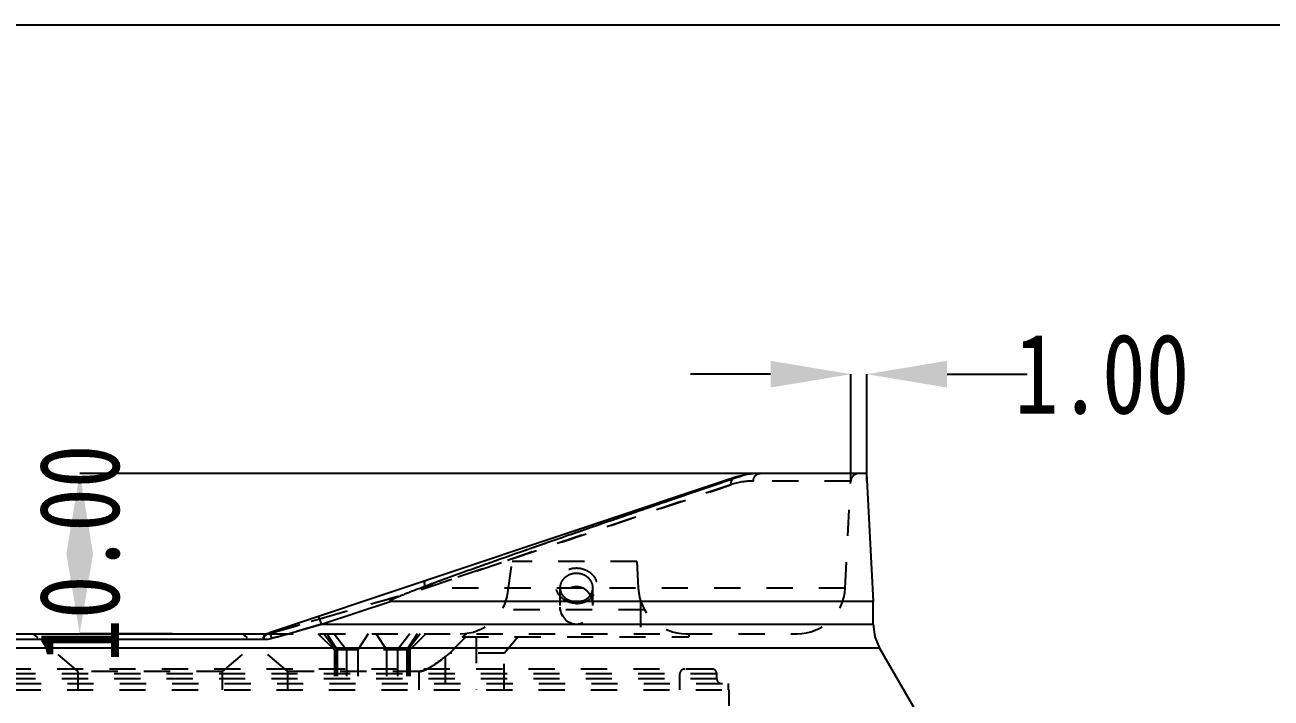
# Model space of a CAD drawing. Header units: millimetres. Extents: x 97 to 1722, y -6063 to 1553.
# Drawn here: x 1004.3 to 1082, y 219.3 to 261.3 of the extents above; entities that cross this region are included whole.
import ezdxf

# ---------------------------------------------------------------- set-up
doc = ezdxf.new("R2010")
doc.units = ezdxf.units.MM
doc.header["$LTSCALE"] = 16.335
doc.header["$PDMODE"] = 3
doc.header["$PDSIZE"] = 0.3125
doc.linetypes.add('HIDDEN', pattern=[0.2, 0.1, -0.1])
doc.layers.get('0').update_dxf_attribs({"linetype": 'CONTINUOUS'})
doc.layers.get('Defpoints').update_dxf_attribs({"linetype": 'CONTINUOUS'})
doc.layers.add('DEFAULT_2', color=8, linetype='HIDDEN')
doc.styles.get("Standard").update_dxf_attribs({"font": 'txt', "width": 0.8})
doc.dimstyles.get("Standard").update_dxf_attribs({"dimtxt": 0.15625, "dimasz": 0.1875, "dimexe": 0.125, "dimexo": 0.0625, "dimtad": 0, "dimtih": 1, "dimtoh": 1, "dimdsep": 46, "dimtxsty": 'Standard', "dimcen": 0.09, "dimadec": 0, "dimazin": 0, "dimtp": 0.01, "dimtm": 0.01, "dimtfac": 1, "dimtofl": 0, "dimtmove": 0, "dimatfit": 3, "dimfxl": 0, "dimtolj": 1, "dimarcsym": 0})

# ---------------------------------------------------------------- blocks, each defined once
blk = doc.blocks.new('*D20')
at = {"color": 4, "lineweight": -2}
for p, q in [((1056.556, 233.306), (1007.686, 233.306)), ((1013.453, 223.306), (1007.686, 223.306))]:
    blk.add_line(p, q, dxfattribs=at)
at = {"color": 4}
for points in [[(1006.853, 228.306), (1008.519, 228.306), (1007.686, 233.306)], [(1006.853, 228.306), (1008.519, 228.306), (1007.686, 223.306)]]:
    blk.add_solid(points, dxfattribs=at)
at = {"layer": 'Defpoints', "color": 0}
for p in [(1056.556, 233.306), (1007.686, 223.306), (1013.453, 223.306)]:
    blk.add_point(p, dxfattribs=at)
at = {"color": 6, "insert": (1007.686, 228.306), "char_height": 5, "attachment_point": 5, "rotation": 90}
blk.add_mtext('\\A1;10.00', dxfattribs=at)
blk = doc.blocks.new('*D21')
at = {"color": 4, "lineweight": -2}
for p, q in [((1050.763, 239.496), (1045.763, 239.496)), ((1055.763, 232.832), (1055.763, 239.496)), ((1056.766, 232.811), (1056.766, 239.496)), ((1061.766, 239.496), (1066.766, 239.496))]:
    blk.add_line(p, q, dxfattribs=at)
at = {"color": 4}
for points in [[(1050.763, 240.33), (1050.763, 238.663), (1055.763, 239.496)], [(1061.766, 240.33), (1061.766, 238.663), (1056.766, 239.496)]]:
    blk.add_solid(points, dxfattribs=at)
at = {"layer": 'Defpoints', "color": 0}
for p in [(1056.766, 239.496), (1055.763, 232.832), (1056.766, 232.811)]:
    blk.add_point(p, dxfattribs=at)
at = {"color": 6, "insert": (1071.432, 239.496), "char_height": 5, "attachment_point": 5}
blk.add_mtext('\\A1;1.00', dxfattribs=at)

msp = doc.modelspace()

# ---------------------------------------------------------------- linework, layer by layer
at = {"color": 7, "linetype": 'Continuous'}
for p, q in [((1049.171, 233.218), (1048.554, 233.008)), ((1056.74, 233.306), (1050.106, 233.306)), ((1056.74, 233.306), (1057.158, 225.314)), ((1048.521, 233.048), (1019.513, 223.357)), ((1022.765, 223.902), (1027.05, 225.314)), ((1057.158, 225.314), (1027.05, 225.314)), ((1057.158, 223.902), (1057.158, 225.314)), ((1020.017, 223.125), (1022.765, 223.902)), ((1022.765, 223.902), (1057.158, 223.902)), ((1057.158, 223.902), (1057.261, 223.125)), ((981.882, 223.306), (1019.36, 223.306)), ((1019.675, 223.029), (1020.017, 223.125)), ((1057.261, 223.125), (1057.56, 222.402)), ((1057.56, 222.402), (981.156, 222.402)), ((981.408, 222.962), (1019.194, 222.962)), ((1057.56, 222.402), (1064.358, 210.627))]:
    msp.add_line(p, q, dxfattribs=at)
msp.add_lwpolyline([(897.688, 261.281), (1248.775, 261.281), (1248.775, -28.006), (897.688, -28.006)], close=True)
for centre, radius, start, end in [((1050.106, 228.306), 5, 90, 108.47277), ((1068.584, 121.13), 112.259, 110.35925, 110.67613), ((1019.196, 224.306), 1, 270, 288.47273), ((1019.197, 224.724), 1.762, 275.25237, 285.74081), ((1019.194, 224.754), 1.792, 269.99854, 275.27135)]:
    msp.add_arc(centre, radius, start, end, dxfattribs=at)
for points, knots in [([(1048.554, 233.008), (1047.22, 232.554), (1044.354, 231.576), (1039.804, 230.013), (1035.703, 228.589), (1032.226, 227.359), (1030.433, 226.713), (1029.528, 226.377)], [0, 0, 0, 0, 0.209941, 0.450814, 0.716302, 0.856275, 1, 1, 1, 1]), ([(1028.947, 226.159), (1028.779, 226.096), (1028.527, 226), (1028.192, 225.87), (1027.982, 225.787), (1027.815, 225.719), (1027.689, 225.668), (1027.564, 225.616), (1027.46, 225.572), (1027.377, 225.536), (1027.315, 225.508), (1027.254, 225.479), (1027.192, 225.45), (1027.142, 225.425), (1027.102, 225.403), (1027.072, 225.386), (1027.048, 225.372), (1027.03, 225.358), (1027.016, 225.348), (1027.004, 225.333), (1027.015, 225.314), (1027.033, 225.316), (1027.045, 225.314), (1027.05, 225.314)], [0, 0, 0, 0, 0.248727, 0.373403, 0.498282, 0.560795, 0.623358, 0.685969, 0.74863, 0.779979, 0.81134, 0.842715, 0.874104, 0.90551, 0.921219, 0.936934, 0.95269, 0.96048, 0.968534, 0.976286, 0.984061, 0.99219, 1, 1, 1, 1]), ([(1022.765, 223.902), (1022.746, 223.959), (1022.717, 224.045), (1022.675, 224.156), (1022.644, 224.231), (1022.617, 224.293), (1022.593, 224.34), (1022.579, 224.364), (1022.566, 224.377), (1022.562, 224.376)], [0, 0, 0, 0, 0.348794, 0.524142, 0.684571, 0.818067, 0.91675, 0.975878, 1, 1, 1, 1]), ([(1019.194, 222.962), (1019.194, 222.985), (1019.194, 223.03), (1019.194, 223.096), (1019.194, 223.155), (1019.195, 223.207), (1019.195, 223.243), (1019.195, 223.267), (1019.195, 223.281), (1019.195, 223.291), (1019.195, 223.299), (1019.196, 223.303), (1019.195, 223.306), (1019.196, 223.306)], [0, 0, 0, 0, 0.200254, 0.392963, 0.569668, 0.721909, 0.842525, 0.890272, 0.929532, 0.960218, 0.982245, 0.99553, 1, 1, 1, 1]), ([(1019.675, 223.029), (1019.659, 223.072), (1019.628, 223.152), (1019.588, 223.245), (1019.558, 223.304), (1019.54, 223.334), (1019.527, 223.351), (1019.516, 223.359), (1019.513, 223.357)], [0, 0, 0, 0, 0.370975, 0.694616, 0.818116, 0.91055, 0.970524, 1, 1, 1, 1])]:
    msp.add_open_spline(points, degree=3, knots=knots, dxfattribs=at)
at = {"layer": 'DEFAULT_2', "color": 8, "linetype": 'HIDDEN'}
for p, q in [((1048.283, 232.6), (1029.232, 226.149)), ((1034.622, 227.974), (1048.283, 232.6)), ((1055.763, 232.832), (1049.69, 232.832)), ((1055.413, 226.149), (1055.763, 232.832)), ((1029.35, 226.189), (1034.622, 227.974)), ((1034.389, 225.888), (1034.658, 227.806)), ((1042.423, 227.806), (1034.658, 227.806)), ((1042.423, 227.806), (1042.509, 226.149)), ((1022.711, 224.253), (1029.232, 226.149)), ((1029.232, 226.149), (1029.35, 226.189)), ((1055.413, 226.149), (1029.232, 226.149)), ((1037.633, 225.074), (1037.633, 226.181)), ((1039.683, 225.074), (1039.683, 226.181)), ((1042.658, 225.36), (1042.658, 223.106)), ((1042.907, 224.806), (1034.016, 224.806)), ((1022.765, 223.902), (1020.017, 223.125)), ((1022.126, 224.083), (1022.711, 224.253)), ((1007.593, 220.956), (1004.793, 223.306)), ((1016.593, 220.956), (1019.393, 223.306)), ((1020.658, 220.956), (1017.858, 223.306)), ((1019.36, 223.306), (1052.417, 223.306)), ((1019.67, 223.372), (1019.861, 223.427)), ((1020.017, 223.125), (1019.675, 223.029)), ((1023.563, 222.306), (1022.563, 223.306)), ((1022.914, 223.306), (1023.68, 222.306)), ((1023.099, 223.306), (1023.741, 222.306)), ((1023.557, 223.306), (1024.323, 222.306)), ((1025.67, 223.306), (1025.027, 222.306)), ((1026.163, 223.306), (1026.806, 222.306)), ((1028.276, 223.306), (1027.51, 222.306)), ((1028.734, 223.306), (1028.091, 222.306)), ((1028.919, 223.306), (1028.153, 222.306)), ((1028.27, 222.306), (1029.27, 223.306)), ((1031.539, 223.106), (1045.658, 223.106)), ((1031.741, 223.259), (1031.802, 223.306)), ((1031.802, 223.306), (1031.841, 223.336)), ((1032.408, 223.106), (1032.408, 219.806)), ((1034.158, 222.106), (1034.998, 223.106)), ((1045.658, 223.306), (1045.658, 223.106)), ((1023.563, 222.306), (1023.563, 219.806)), ((1028.27, 222.306), (1023.563, 222.306)), ((1023.68, 222.306), (1023.68, 219.806)), ((1023.741, 222.306), (1023.741, 219.806)), ((1024.323, 222.306), (1024.323, 219.806)), ((1025.027, 222.306), (1025.027, 219.806)), ((1026.806, 222.306), (1026.806, 219.806)), ((1027.51, 222.306), (1027.51, 219.806)), ((1028.091, 222.306), (1028.091, 219.806)), ((1028.153, 222.306), (1028.153, 219.806)), ((1028.27, 222.306), (1028.27, 219.806)), ((1030.468, 221.871), (1030.468, 219.806)), ((1034.158, 222.106), (1030.761, 222.106)), ((1034.158, 219.806), (1034.158, 222.106)), ((1047.408, 220.806), (991.308, 220.806)), ((1047.108, 221.106), (991.608, 221.106)), ((1007.593, 219.806), (1007.593, 220.956)), ((1016.593, 220.956), (1007.593, 220.956)), ((1016.593, 219.806), (1016.593, 220.956)), ((1020.658, 219.806), (1020.658, 220.956)), ((1028.834, 220.956), (1020.658, 220.956)), ((1028.834, 220.956), (1028.834, 219.806)), ((1045.108, 219.806), (1045.108, 220.806)), ((1047.408, 220.506), (1047.408, 220.806)), ((990.584, 220.206), (1048.133, 220.206)), ((1047.408, 220.506), (991.308, 220.506)), ((1048.133, 219.806), (1048.133, 220.206)), ((990.559, 219.806), (1048.158, 219.806)), ((1048.158, 219.806), (1048.158, 218.806))]:
    msp.add_line(p, q, dxfattribs=at)
for centre, radius, start, end in [((1056.262, 232.806), 0.5, 90, 177), ((1049.69, 228.447), 4.385, 90.00397, 108.71602), ((1038.408, 226.181), 0.775, 180.01385, 191.49121), ((1045.505, 226.306), 3, 183, 270), ((1052.417, 226.306), 3, 270, 357), ((1031.418, 226.306), 3, 270, 352), ((1038.493, 226.219), 0.868, 213.7009, 216.34623), ((1019.196, 225.05), 1.744, 269.99292, 275.34278), ((1019.201, 225.009), 1.703, 275.31614, 286.00347), ((1019.198, 225.031), 1.725, 275.33821, 278.89188), ((1019.621, 223.033), 0.341, 99.59422, 108.42261), ((1019.623, 223.018), 0.357, 91.10195, 99.60286), ((1019.207, 224.981), 1.674, 282.45479, 286.0442), ((1019.623, 223.012), 0.363, 82.62087, 91.11099), ((978.706, 273.402), 73.083, 315.42093, 316.51143), ((976.441, 275.592), 76.233, 315.44343, 316.48887), ((973.307, 299.903), 96.379, 307.17187, 307.3976), ((975.898, 296.497), 92.099, 307.16764, 307.32512), ((934.913, 341.768), 153.316, 308.55386, 308.69438), ((934.956, 341.715), 153.249, 308.55355, 308.69418), ((1045.408, 220.806), 0.3, 90, 180), ((1047.108, 220.806), 0.3, 0, 90), ((1047.708, 220.506), 0.3, 180, 270)]:
    msp.add_arc(centre, radius, start, end, dxfattribs=at)
for major_axis in [(0, 1.184), (0, -1.184)]:
    msp.add_ellipse((1038.658, 225.074), major_axis=major_axis, ratio=0.866025, dxfattribs=at)
for points, knots in [([(1049.171, 233.218), (1048.446, 232.971), (1046.92, 232.451), (1044.529, 231.635), (1041.94, 230.747), (1039.67, 229.964), (1037.774, 229.307), (1036.298, 228.793), (1034.79, 228.265), (1033.517, 227.816), (1032.485, 227.449), (1031.703, 227.169), (1030.915, 226.885), (1030.123, 226.597), (1029.327, 226.303), (1028.663, 226.053), (1028.198, 225.872), (1027.932, 225.767), (1027.766, 225.7), (1027.633, 225.645), (1027.534, 225.603), (1027.435, 225.561), (1027.353, 225.525), (1027.288, 225.495), (1027.239, 225.472), (1027.19, 225.449), (1027.142, 225.425), (1027.102, 225.404), (1027.071, 225.386), (1027.048, 225.372), (1027.03, 225.358), (1027.016, 225.347), (1027.006, 225.336), (1027.009, 225.32), (1027.023, 225.315), (1027.037, 225.315), (1027.046, 225.314), (1027.05, 225.314)], [0, 0, 0, 0, 0.097511, 0.204966, 0.321343, 0.445592, 0.510335, 0.576646, 0.64439, 0.713434, 0.748402, 0.783644, 0.819145, 0.854887, 0.890855, 0.927031, 0.945193, 0.954291, 0.963401, 0.96796, 0.972522, 0.977087, 0.981654, 0.983939, 0.986225, 0.988512, 0.990799, 0.993088, 0.994232, 0.99538, 0.996518, 0.997111, 0.997681, 0.998278, 0.998836, 0.999434, 1, 1, 1, 1]), ([(1049.69, 232.832), (1049.692, 232.892), (1049.716, 233.014), (1049.807, 233.173), (1049.945, 233.281), (1050.055, 233.306), (1050.106, 233.306)], [0, 0, 0, 0, 0.26077, 0.529102, 0.779321, 1, 1, 1, 1]), ([(1048.521, 233.048), (1048.441, 233.021), (1048.334, 232.918), (1048.283, 232.744), (1048.279, 232.648), (1048.283, 232.6)], [0, 0, 0, 0, 0.46978, 0.734356, 1, 1, 1, 1]), ([(1048.521, 233.048), (1048.442, 233.022), (1048.335, 232.919), (1048.283, 232.745), (1048.279, 232.648), (1048.283, 232.6)], [0, 0, 0, 0, 0.466322, 0.731713, 1, 1, 1, 1]), ([(1038.658, 225.202), (1038.493, 225.202), (1038.166, 225.257), (1037.744, 225.496), (1037.454, 225.863), (1037.349, 226.306), (1037.454, 226.749), (1037.744, 227.116), (1038.166, 227.355), (1038.493, 227.41), (1038.658, 227.41)], [0, 0, 0, 0, 0.133186, 0.261698, 0.383382, 0.499988, 0.616593, 0.738281, 0.866807, 1, 1, 1, 1]), ([(1038.658, 227.069), (1038.526, 227.069), (1038.263, 227.024), (1037.923, 226.832), (1037.69, 226.537), (1037.633, 226.297), (1037.633, 226.181)], [0, 0, 0, 0, 0.266362, 0.523395, 0.766786, 1, 1, 1, 1]), ([(1038.658, 227.41), (1038.823, 227.41), (1039.151, 227.355), (1039.573, 227.116), (1039.863, 226.749), (1039.968, 226.306), (1039.863, 225.863), (1039.573, 225.496), (1039.151, 225.257), (1038.823, 225.202), (1038.658, 225.202)], [0, 0, 0, 0, 0.133186, 0.261698, 0.383382, 0.499988, 0.616593, 0.738281, 0.866807, 1, 1, 1, 1]), ([(1039.683, 226.181), (1039.683, 226.297), (1039.627, 226.537), (1039.394, 226.832), (1039.054, 227.024), (1038.791, 227.069), (1038.658, 227.069)], [0, 0, 0, 0, 0.233214, 0.476605, 0.733638, 1, 1, 1, 1]), ([(1019.67, 223.372), (1021.214, 223.816), (1024.4, 224.743), (1027.587, 225.671), (1029.232, 226.149)], [0, 0, 0, 0, 0.483916, 1, 1, 1, 1]), ([(1029.21, 226.597), (1029.193, 226.591), (1029.178, 226.556), (1029.172, 226.507), (1029.172, 226.424), (1029.191, 226.303), (1029.216, 226.202), (1029.232, 226.149)], [0, 0, 0, 0, 0.112474, 0.206352, 0.327937, 0.643857, 1, 1, 1, 1]), ([(1037.633, 226.181), (1037.633, 226.09), (1037.667, 225.906), (1037.81, 225.659), (1038.03, 225.462), (1038.212, 225.377), (1038.308, 225.347)], [0, 0, 0, 0, 0.237113, 0.480907, 0.73523, 1, 1, 1, 1]), ([(1039.009, 225.347), (1039.105, 225.377), (1039.287, 225.462), (1039.507, 225.659), (1039.65, 225.906), (1039.683, 226.09), (1039.683, 226.181)], [0, 0, 0, 0, 0.26477, 0.519093, 0.762887, 1, 1, 1, 1]), ([(1037.771, 225.737), (1037.756, 225.759), (1037.702, 225.849), (1037.665, 225.95), (1037.649, 226.027)], [0, 0, 0, 0, 0.25414, 1, 1, 1, 1]), ([(1038, 225.501), (1037.98, 225.515), (1037.904, 225.575), (1037.836, 225.646), (1037.794, 225.704)], [0, 0, 0, 0, 0.254429, 1, 1, 1, 1]), ([(1038.308, 225.347), (1038.28, 225.355), (1038.171, 225.394), (1038.069, 225.45), (1038, 225.501)], [0, 0, 0, 0, 0.254201, 1, 1, 1, 1]), ([(1039.096, 225.269), (1039.232, 225.312), (1039.485, 225.436), (1039.685, 225.638), (1039.761, 225.751)], [0, 0, 0, 0, 0.511708, 1, 1, 1, 1]), ([(1019.861, 223.427), (1020.03, 223.476), (1020.785, 223.694), (1021.54, 223.913), (1022.126, 224.083)], [0, 0, 0, 0, 0.223822, 1, 1, 1, 1]), ([(1022.765, 223.902), (1022.746, 223.961), (1022.715, 224.049), (1022.672, 224.162), (1022.641, 224.238), (1022.615, 224.298), (1022.592, 224.342), (1022.578, 224.365), (1022.566, 224.377), (1022.562, 224.376)], [0, 0, 0, 0, 0.361551, 0.539083, 0.69845, 0.828157, 0.922098, 0.977448, 1, 1, 1, 1]), ([(1019.513, 223.357), (1019.525, 223.361), (1019.576, 223.375), (1019.63, 223.377), (1019.67, 223.372)], [0, 0, 0, 0, 0.238462, 1, 1, 1, 1]), ([(1019.675, 223.029), (1019.659, 223.073), (1019.627, 223.155), (1019.586, 223.249), (1019.556, 223.307), (1019.538, 223.336), (1019.526, 223.352), (1019.516, 223.358), (1019.513, 223.357)], [0, 0, 0, 0, 0.384115, 0.708736, 0.828681, 0.916451, 0.972383, 1, 1, 1, 1]), ([(1028.834, 220.956), (1028.891, 220.956), (1029.015, 220.975), (1029.28, 221.066), (1029.629, 221.258), (1030.048, 221.545), (1030.328, 221.76), (1030.468, 221.871)], [0, 0, 0, 0, 0.090114, 0.196055, 0.443149, 0.7166, 1, 1, 1, 1]), ([(1030.468, 221.871), (1030.283, 221.724), (1030.003, 221.511), (1029.622, 221.259), (1029.43, 221.15), (1029.335, 221.103)], [0, 0, 0, 0, 0.517985, 0.76676, 1, 1, 1, 1]), ([(1029.335, 221.103), (1029.248, 221.061), (1029.087, 220.992), (1028.913, 220.956), (1028.834, 220.956)], [0, 0, 0, 0, 0.54902, 1, 1, 1, 1])]:
    msp.add_open_spline(points, degree=3, knots=knots, dxfattribs=at)
for points in [[(1038.658, 225.293), (1038.54, 225.293), (1038.421, 225.311), (1038.308, 225.347)], [(1039.009, 225.347), (1038.895, 225.311), (1038.776, 225.293), (1038.658, 225.293)], [(1038.658, 225.293), (1038.777, 225.293), (1038.896, 225.311), (1039.009, 225.347)], [(1038.658, 225.202), (1038.806, 225.202), (1038.956, 225.224), (1039.096, 225.269)]]:
    msp.add_open_spline(points, degree=3, dxfattribs=at)

# ---------------------------------------------------------------- dimensions: what is measured, and where the dimension line sits
dim = msp.add_linear_dim(base=(1056.766, 239.496), p1=(1055.763, 232.832), p2=(1056.766, 232.811), dimstyle='Standard', override={"dimtxt": 5, "dimasz": 5, "dimexe": 0, "dimexo": 0, "dimgap": 0, "dimtih": 0, "dimtoh": 0, "dimzin": 0, "dimcen": 0, "dimclrd": 4, "dimclre": 4, "dimclrt": 6, "dimadec": 2, "dimtp": 0, "dimtm": 0, "dimtzin": 0})
dim.commit()
dim.dimension.update_dxf_attribs({"geometry": '*D21', "text_midpoint": (1071.432, 239.496), "dimtype": 160})
dim = msp.add_linear_dim(base=(1007.686, 223.306), p1=(1056.556, 233.306), p2=(1013.453, 223.306), angle=90, dimstyle='Standard', override={"dimtxt": 5, "dimasz": 5, "dimexe": 0, "dimexo": 0, "dimgap": 0, "dimtih": 0, "dimtoh": 0, "dimzin": 0, "dimcen": 0, "dimclrd": 4, "dimclre": 4, "dimclrt": 6, "dimadec": 2, "dimtp": 0, "dimtm": 0, "dimtzin": 0})
dim.commit()
dim.dimension.update_dxf_attribs({"geometry": '*D20', "text_midpoint": (1007.686, 228.306), "dimtype": 160})

doc.saveas('drawing.dxf')
